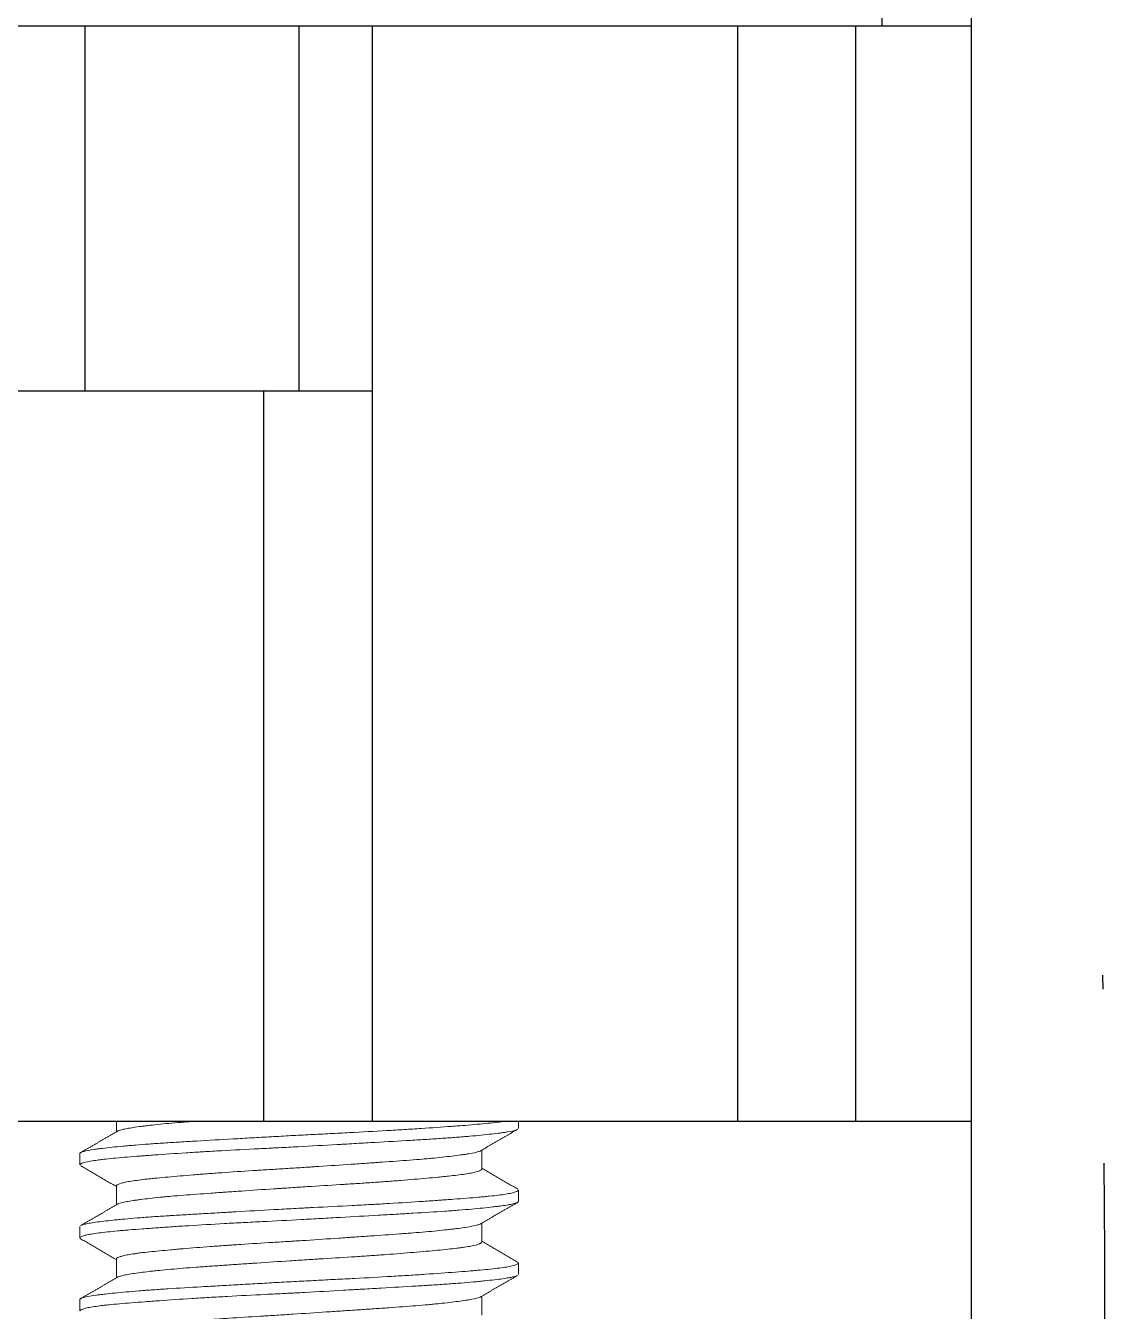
# Model space of a CAD drawing. Header units: millimetres. Extents: x 240 to 1080, y -29 to 565.
# Drawn here: x 360.73 to 375.44, y 173.93 to 191.54 of the extents above; entities that cross this region are included whole.
import ezdxf

# ---------------------------------------------------------------- set-up
doc = ezdxf.new("R2010")
doc.units = ezdxf.units.MM
doc.header["$LTSCALE"] = 0.75
doc.linetypes.add('CENTERX2', pattern=[101.6, 63.5, -12.7, 12.7, -12.7])
doc.layers.add('CENTER', color=1, linetype='CENTERX2')

msp = doc.modelspace()

# ---------------------------------------------------------------- linework, layer by layer
for p, q in [((373.673, 135.562), (373.673, 200.537)), ((372.447, 193.537), (372.447, 191.537)), ((352.02, 176.537), (373.673, 176.537))]:
    msp.add_line(p, q)
at = {"color": 7, "linetype": 'Continuous'}
for p, q in [((347.723, 191.537), (373.673, 191.537)), ((361.542, 191.537), (361.542, 186.537)), ((364.473, 186.537), (364.473, 191.537)), ((365.473, 191.537), (365.473, 176.537)), ((370.473, 191.537), (370.473, 176.537)), ((372.093, 176.537), (372.093, 191.537)), ((347.723, 186.537), (365.473, 186.537)), ((363.984, 186.537), (363.984, 176.537))]:
    msp.add_line(p, q, dxfattribs=at)
at = {"color": 7, "linetype": 'Continuous', "lineweight": 18}
for p, q in [((347.973, 191.537), (366.652, 191.537)), ((368.07, 191.537), (369.569, 191.537)), ((369.569, 191.537), (370.636, 191.537)), ((370.636, 191.537), (372.223, 191.537)), ((372.447, 191.537), (372.223, 191.537)), ((361.973, 176.537), (361.973, 176.391)), ((367.473, 176.437), (367.473, 176.537)), ((361.473, 176.094), (361.475, 176.1)), ((361.473, 176.093), (361.473, 175.938)), ((366.973, 175.882), (366.973, 176.14)), ((361.973, 175.649), (361.973, 175.391)), ((367.473, 175.438), (367.473, 175.593)), ((361.473, 175.093), (361.473, 174.938)), ((366.973, 174.882), (366.973, 175.14)), ((361.973, 174.649), (361.973, 174.391)), ((367.473, 174.438), (367.473, 174.594)), ((366.973, 173.882), (366.973, 174.14)), ((361.473, 174.093), (361.473, 173.938))]:
    msp.add_line(p, q, dxfattribs=at)
for points, knots in [([(366.652, 191.537), (366.69, 191.537), (366.728, 191.537), (366.786, 191.537), (366.806, 191.537), (366.845, 191.537), (366.865, 191.537), (366.964, 191.537), (367.042, 191.537), (367.14, 191.537), (367.16, 191.537), (367.199, 191.537), (367.218, 191.537), (367.275, 191.537), (367.35, 191.537), (367.421, 191.537), (367.473, 191.537), (367.49, 191.537), (367.524, 191.537), (367.54, 191.537), (367.62, 191.537), (367.678, 191.537), (367.743, 191.537), (367.756, 191.537), (367.78, 191.537), (367.791, 191.537), (367.824, 191.537), (367.864, 191.537), (367.896, 191.537), (367.917, 191.537), (367.923, 191.537), (367.935, 191.537), (367.94, 191.537), (367.963, 191.537), (367.972, 191.537), (367.973, 191.537)], [0, 0, 0, 0, 0.062529, 0.062529, 0.093794, 0.093794, 0.125058, 0.125058, 0.250117, 0.250117, 0.281382, 0.281382, 0.312646, 0.312646, 0.375175, 0.437705, 0.437705, 0.468969, 0.468969, 0.500234, 0.500234, 0.625292, 0.625292, 0.656557, 0.656557, 0.687821, 0.687821, 0.750351, 0.81288, 0.81288, 0.844145, 0.844145, 0.875409, 0.875409, 1, 1, 1, 1]), ([(367.456, 176.421), (367.452, 176.419), (367.447, 176.417), (367.417, 176.406), (367.376, 176.397), (367.305, 176.386), (367.29, 176.384), (367.257, 176.379), (367.24, 176.376), (367.187, 176.369), (367.108, 176.36), (366.969, 176.345), (366.863, 176.335), (366.778, 176.328), (366.749, 176.325), (366.689, 176.32), (366.659, 176.318), (366.565, 176.311), (366.501, 176.306), (366.366, 176.297), (366.296, 176.292), (366.186, 176.285), (366.149, 176.283), (366.074, 176.279), (366.036, 176.276), (365.841, 176.265), (365.68, 176.255), (365.429, 176.241), (365.344, 176.236), (365.214, 176.229), (365.17, 176.226), (365.104, 176.222), (365.082, 176.221), (365.038, 176.219), (365.016, 176.217), (364.817, 176.206), (364.639, 176.196), (364.371, 176.182), (364.282, 176.177), (364.17, 176.172), (364.148, 176.17), (364.103, 176.168), (364.08, 176.167), (364.013, 176.164), (363.969, 176.161), (363.749, 176.15), (363.577, 176.141), (363.326, 176.127), (363.244, 176.122), (363.142, 176.116), (363.122, 176.115), (363.082, 176.113), (363.022, 176.109), (362.964, 176.105), (362.772, 176.093), (362.628, 176.083), (362.46, 176.071), (362.411, 176.067), (362.362, 176.064), (362.331, 176.061), (362.315, 176.06), (362.237, 176.054), (362.178, 176.049), (362.012, 176.036), (361.914, 176.027), (361.808, 176.015), (361.787, 176.013), (361.758, 176.009), (361.748, 176.008), (361.73, 176.006), (361.685, 176), (361.645, 175.994), (361.563, 175.979), (361.523, 175.969), (361.496, 175.958), (361.494, 175.957), (361.489, 175.954), (361.486, 175.953), (361.48, 175.949), (361.477, 175.947), (361.473, 175.942), (361.472, 175.94), (361.473, 175.937)], [0, 0, 0, 0, 0.012264, 0.012264, 0.071226, 0.071226, 0.085967, 0.085967, 0.100707, 0.100707, 0.130188, 0.15967, 0.189151, 0.189151, 0.203891, 0.203891, 0.218632, 0.218632, 0.248113, 0.248113, 0.277594, 0.277594, 0.292335, 0.292335, 0.307075, 0.307075, 0.366037, 0.366037, 0.395519, 0.395519, 0.410259, 0.410259, 0.417629, 0.417629, 0.425, 0.425, 0.483962, 0.483962, 0.513443, 0.513443, 0.520813, 0.520813, 0.528184, 0.528184, 0.542924, 0.542924, 0.601886, 0.601886, 0.631367, 0.631367, 0.638738, 0.638738, 0.646108, 0.660849, 0.660849, 0.719811, 0.719811, 0.734551, 0.741922, 0.741922, 0.749292, 0.749292, 0.778773, 0.778773, 0.837735, 0.837735, 0.852476, 0.852476, 0.859846, 0.859846, 0.867216, 0.896697, 0.896697, 0.95566, 0.95566, 0.96303, 0.96303, 0.9704, 0.9704, 0.985141, 0.985141, 1, 1, 1, 1]), ([(361.481, 176.106), (361.483, 176.107), (361.485, 176.108), (361.497, 176.114), (361.51, 176.118), (361.56, 176.132), (361.609, 176.141), (361.682, 176.151), (361.691, 176.153), (361.708, 176.155), (361.734, 176.159), (361.763, 176.162), (361.822, 176.169), (361.909, 176.179), (362.008, 176.189), (362.088, 176.197), (362.129, 176.2), (362.172, 176.204), (362.202, 176.206), (362.216, 176.208), (362.292, 176.214), (362.354, 176.219), (362.485, 176.228), (362.62, 176.237), (362.765, 176.246), (362.878, 176.253), (362.916, 176.255), (362.994, 176.26), (363.034, 176.262), (363.233, 176.274), (363.398, 176.283), (363.653, 176.298), (363.74, 176.303), (363.871, 176.31), (363.915, 176.313), (364.004, 176.318), (364.049, 176.32), (364.183, 176.328), (364.272, 176.333), (364.45, 176.343), (364.539, 176.347), (364.718, 176.357), (364.807, 176.361), (364.941, 176.368), (364.985, 176.37), (365.074, 176.375), (365.118, 176.377), (365.336, 176.388), (365.505, 176.397), (365.751, 176.412), (365.832, 176.416), (365.951, 176.424), (365.99, 176.426), (366.067, 176.431), (366.105, 176.434), (366.29, 176.446), (366.429, 176.456), (366.59, 176.468), (366.622, 176.47), (366.684, 176.475), (366.714, 176.477), (366.802, 176.484), (366.858, 176.489), (367.014, 176.503), (367.105, 176.512), (367.201, 176.523), (367.22, 176.526), (367.246, 176.529), (367.254, 176.53), (367.271, 176.533), (367.282, 176.535), (367.292, 176.536), (367.295, 176.537)], [0, 0, 0, 0, 0.0081922, 0.0081922, 0.0374525, 0.0374525, 0.0959731, 0.0959731, 0.1032881, 0.1032881, 0.1106032, 0.1252333, 0.1252333, 0.1544936, 0.1837539, 0.1837539, 0.1983841, 0.2056992, 0.2056992, 0.2130142, 0.2130142, 0.2422745, 0.2422745, 0.2715348, 0.3007951, 0.3007951, 0.3154253, 0.3154253, 0.3300554, 0.3300554, 0.388576, 0.388576, 0.4178363, 0.4178363, 0.4324664, 0.4324664, 0.4470966, 0.4470966, 0.4763569, 0.4763569, 0.5056172, 0.5056172, 0.5348774, 0.5348774, 0.5495076, 0.5495076, 0.5641377, 0.5641377, 0.6226583, 0.6226583, 0.6519186, 0.6519186, 0.6665488, 0.6665488, 0.6811789, 0.6811789, 0.7396995, 0.7396995, 0.7543296, 0.7543296, 0.7689598, 0.7689598, 0.7982201, 0.7982201, 0.8567407, 0.8567407, 0.8713708, 0.8713708, 0.8786859, 0.8786859, 0.886001, 0.8886784, 0.8886784, 0.8886784, 0.8886784]), ([(361.984, 176.397), (361.996, 176.405), (362.019, 176.413), (362.071, 176.426), (362.093, 176.431), (362.144, 176.44), (362.202, 176.45), (362.272, 176.46), (362.329, 176.467), (362.349, 176.469), (362.39, 176.474), (362.411, 176.477), (362.522, 176.49), (362.62, 176.5), (362.783, 176.514), (362.84, 176.519), (362.929, 176.526), (362.959, 176.528), (363.017, 176.533), (363.044, 176.535), (363.072, 176.537)], [0, 0, 0, 0, 0.0517241, 0.0517241, 0.0816571, 0.0816571, 0.11159, 0.141523, 0.141523, 0.1564895, 0.1564895, 0.1714559, 0.1714559, 0.2313218, 0.2313218, 0.2612548, 0.2612548, 0.2762213, 0.2762213, 0.2893838, 0.2893838, 0.2893838, 0.2893838]), ([(366.954, 176.13), (366.952, 176.128), (366.949, 176.127), (366.94, 176.123), (366.933, 176.121), (366.897, 176.11), (366.855, 176.1), (366.786, 176.089), (366.772, 176.086), (366.741, 176.081), (366.724, 176.079), (366.673, 176.072), (366.636, 176.067), (366.517, 176.052), (366.426, 176.042), (366.299, 176.029), (366.273, 176.027), (366.219, 176.022), (366.191, 176.02), (366.107, 176.012), (366.049, 176.008), (365.87, 175.994), (365.742, 175.985), (365.59, 175.974), (365.573, 175.973), (365.538, 175.971), (365.521, 175.969), (365.469, 175.966), (365.434, 175.963), (365.329, 175.956), (365.257, 175.951), (365.041, 175.936), (364.893, 175.926), (364.722, 175.915), (364.703, 175.914), (364.665, 175.911), (364.609, 175.907), (364.552, 175.904), (364.438, 175.896), (364.363, 175.892), (364.213, 175.882), (364.138, 175.878), (364.026, 175.871), (363.97, 175.867), (363.915, 175.864), (363.878, 175.862), (363.859, 175.86), (363.693, 175.85), (363.551, 175.841), (363.347, 175.826), (363.28, 175.821), (363.182, 175.814), (363.149, 175.811), (363.085, 175.806), (363.054, 175.804), (362.899, 175.791), (362.785, 175.781), (362.627, 175.767), (362.577, 175.762), (362.505, 175.755), (362.482, 175.753), (362.437, 175.748), (362.415, 175.746), (362.31, 175.734), (362.238, 175.725), (362.148, 175.711), (362.121, 175.706), (362.073, 175.696), (362.053, 175.691), (362.002, 175.676), (361.982, 175.666), (361.973, 175.653), (361.973, 175.651), (361.973, 175.648), (361.973, 175.648), (361.973, 175.648)], [0, 0, 0, 0, 0.008516, 0.008516, 0.023512, 0.023512, 0.083492, 0.083492, 0.098488, 0.098488, 0.113483, 0.113483, 0.143473, 0.143473, 0.203454, 0.203454, 0.218449, 0.218449, 0.233444, 0.233444, 0.263435, 0.263435, 0.323416, 0.323416, 0.330913, 0.330913, 0.338411, 0.338411, 0.353406, 0.353406, 0.383396, 0.383396, 0.443377, 0.443377, 0.450875, 0.450875, 0.458372, 0.473368, 0.473368, 0.503358, 0.503358, 0.533348, 0.533348, 0.548344, 0.555841, 0.555841, 0.563339, 0.563339, 0.62332, 0.62332, 0.65331, 0.65331, 0.668305, 0.668305, 0.6833, 0.6833, 0.743281, 0.743281, 0.773272, 0.773272, 0.788267, 0.788267, 0.803262, 0.803262, 0.863243, 0.863243, 0.893233, 0.893233, 0.923223, 0.923223, 0.983204, 0.983204, 0.998199, 0.998199, 1, 1, 1, 1]), ([(361.991, 175.401), (361.994, 175.403), (361.999, 175.405), (362.027, 175.416), (362.065, 175.425), (362.14, 175.439), (362.169, 175.444), (362.217, 175.452), (362.233, 175.454), (362.268, 175.459), (362.287, 175.461), (362.381, 175.474), (362.468, 175.484), (362.591, 175.496), (362.616, 175.499), (362.668, 175.504), (362.695, 175.506), (362.777, 175.514), (362.834, 175.518), (363.01, 175.532), (363.135, 175.541), (363.302, 175.553), (363.335, 175.556), (363.387, 175.559), (363.404, 175.56), (363.439, 175.563), (363.456, 175.564), (363.544, 175.57), (363.615, 175.575), (363.83, 175.59), (363.977, 175.6), (364.147, 175.611), (364.166, 175.612), (364.204, 175.615), (364.223, 175.616), (364.281, 175.62), (364.319, 175.622), (364.432, 175.63), (364.508, 175.635), (364.735, 175.649), (364.885, 175.658), (365.053, 175.669), (365.071, 175.67), (365.109, 175.672), (365.164, 175.676), (365.218, 175.679), (365.326, 175.686), (365.468, 175.696), (365.604, 175.705), (365.704, 175.713), (365.737, 175.715), (365.802, 175.72), (365.834, 175.723), (365.993, 175.735), (366.11, 175.745), (366.273, 175.76), (366.325, 175.765), (366.399, 175.772), (366.423, 175.774), (366.47, 175.779), (366.493, 175.781), (366.602, 175.793), (366.678, 175.802), (366.773, 175.816), (366.802, 175.821), (366.841, 175.829), (366.853, 175.831), (366.875, 175.836), (366.885, 175.839), (366.932, 175.851), (366.956, 175.861), (366.969, 175.874), (366.972, 175.877), (366.973, 175.881), (366.973, 175.882), (366.973, 175.882), (366.973, 175.882)], [0, 0, 0, 0, 0.012066, 0.012066, 0.072394, 0.072394, 0.102558, 0.102558, 0.11764, 0.11764, 0.132722, 0.132722, 0.19305, 0.19305, 0.208132, 0.208132, 0.223214, 0.223214, 0.253378, 0.253378, 0.313707, 0.313707, 0.328789, 0.328789, 0.33633, 0.33633, 0.343871, 0.343871, 0.374035, 0.374035, 0.434363, 0.434363, 0.441904, 0.441904, 0.449445, 0.449445, 0.464527, 0.464527, 0.494691, 0.494691, 0.555019, 0.555019, 0.56256, 0.56256, 0.570101, 0.585183, 0.585183, 0.615347, 0.645512, 0.645512, 0.660594, 0.660594, 0.675676, 0.675676, 0.736004, 0.736004, 0.766168, 0.766168, 0.78125, 0.78125, 0.796332, 0.796332, 0.85666, 0.85666, 0.886824, 0.886824, 0.901906, 0.901906, 0.916988, 0.916988, 0.977317, 0.977317, 0.992399, 0.99994, 0.99994, 1, 1, 1, 1]), ([(361.488, 175.11), (361.499, 175.115), (361.513, 175.12), (361.542, 175.127), (361.552, 175.129), (361.574, 175.134), (361.586, 175.136), (361.625, 175.143), (361.655, 175.148), (361.754, 175.162), (361.835, 175.171), (361.955, 175.184), (361.98, 175.186), (362.031, 175.191), (362.058, 175.194), (362.139, 175.201), (362.196, 175.206), (362.316, 175.216), (362.379, 175.221), (362.511, 175.23), (362.58, 175.234), (362.67, 175.24), (362.688, 175.241), (362.724, 175.244), (362.779, 175.247), (362.835, 175.25), (362.949, 175.257), (363.104, 175.266), (363.267, 175.276), (363.391, 175.283), (363.454, 175.286), (363.539, 175.291), (363.583, 175.294), (363.777, 175.305), (363.952, 175.315), (364.218, 175.33), (364.307, 175.335), (364.441, 175.342), (364.486, 175.345), (364.554, 175.348), (364.577, 175.349), (364.622, 175.352), (364.644, 175.353), (364.846, 175.363), (365.023, 175.372), (365.283, 175.386), (365.368, 175.39), (365.475, 175.396), (365.496, 175.397), (365.538, 175.399), (365.559, 175.401), (365.622, 175.404), (365.664, 175.407), (365.868, 175.418), (366.024, 175.428), (366.245, 175.443), (366.316, 175.448), (366.403, 175.454), (366.42, 175.456), (366.454, 175.458), (366.505, 175.462), (366.554, 175.465), (366.713, 175.477), (366.828, 175.486), (366.956, 175.498), (366.993, 175.501), (367.029, 175.504), (367.052, 175.507), (367.064, 175.508), (367.12, 175.514), (367.161, 175.518), (367.273, 175.532), (367.333, 175.542), (367.389, 175.554), (367.399, 175.557), (367.418, 175.562), (367.426, 175.564), (367.448, 175.572), (367.458, 175.577), (367.47, 175.586), (367.473, 175.59), (367.473, 175.594)], [0, 0, 0, 0, 0.032546, 0.032546, 0.047287, 0.047287, 0.062028, 0.062028, 0.091509, 0.091509, 0.150471, 0.150471, 0.165211, 0.165211, 0.179952, 0.179952, 0.209433, 0.209433, 0.238914, 0.238914, 0.268395, 0.268395, 0.275765, 0.275765, 0.283136, 0.297876, 0.297876, 0.327357, 0.356838, 0.356838, 0.371579, 0.378949, 0.38632, 0.38632, 0.445282, 0.445282, 0.474763, 0.474763, 0.489503, 0.489503, 0.496874, 0.496874, 0.504244, 0.504244, 0.563206, 0.563206, 0.592687, 0.592687, 0.600057, 0.600057, 0.607428, 0.607428, 0.622168, 0.622168, 0.68113, 0.68113, 0.710612, 0.710612, 0.717982, 0.717982, 0.725352, 0.740093, 0.740093, 0.799055, 0.799055, 0.813795, 0.821166, 0.821166, 0.828536, 0.828536, 0.858017, 0.858017, 0.916979, 0.916979, 0.93172, 0.93172, 0.94646, 0.94646, 0.975941, 0.975941, 1, 1, 1, 1]), ([(367.472, 175.436), (367.472, 175.435), (367.472, 175.433), (367.467, 175.427), (367.46, 175.422), (367.445, 175.416), (367.442, 175.415), (367.436, 175.413), (367.425, 175.41), (367.412, 175.406), (367.383, 175.399), (367.336, 175.39), (367.275, 175.381), (367.223, 175.374), (367.196, 175.371), (367.167, 175.367), (367.146, 175.365), (367.136, 175.363), (367.083, 175.357), (366.992, 175.347), (366.837, 175.332), (366.721, 175.323), (366.629, 175.315), (366.597, 175.313), (366.533, 175.308), (366.5, 175.306), (366.331, 175.294), (366.188, 175.285), (365.959, 175.272), (365.881, 175.267), (365.76, 175.26), (365.719, 175.258), (365.637, 175.253), (365.595, 175.251), (365.386, 175.239), (365.214, 175.229), (364.951, 175.214), (364.862, 175.209), (364.728, 175.201), (364.683, 175.199), (364.593, 175.194), (364.548, 175.191), (364.324, 175.179), (364.146, 175.17), (363.882, 175.157), (363.794, 175.152), (363.619, 175.143), (363.534, 175.139), (363.281, 175.125), (363.12, 175.115), (362.926, 175.103), (362.888, 175.1), (362.812, 175.096), (362.775, 175.093), (362.665, 175.085), (362.594, 175.081), (362.458, 175.071), (362.393, 175.066), (362.268, 175.056), (362.208, 175.052), (362.123, 175.045), (362.095, 175.043), (362.055, 175.039), (362.041, 175.038), (362.015, 175.036), (361.951, 175.03), (361.893, 175.024), (361.763, 175.011), (361.69, 175.001), (361.625, 174.99), (361.618, 174.989), (361.604, 174.987), (361.598, 174.985), (361.579, 174.982), (361.568, 174.979), (361.536, 174.972), (361.502, 174.962), (361.483, 174.952), (361.472, 174.942), (361.471, 174.937), (361.475, 174.931), (361.476, 174.93), (361.478, 174.928), (361.481, 174.926), (361.484, 174.923), (361.487, 174.922)], [0, 0, 0, 0, 0.009973, 0.009973, 0.037677, 0.037677, 0.044603, 0.044603, 0.051529, 0.06538, 0.06538, 0.093084, 0.120788, 0.120788, 0.13464, 0.141566, 0.141566, 0.148492, 0.148492, 0.176196, 0.2039, 0.231604, 0.231604, 0.245456, 0.245456, 0.259308, 0.259308, 0.314716, 0.314716, 0.34242, 0.34242, 0.356271, 0.356271, 0.370123, 0.370123, 0.425531, 0.425531, 0.453235, 0.453235, 0.467087, 0.467087, 0.480939, 0.480939, 0.536347, 0.536347, 0.564051, 0.564051, 0.591755, 0.591755, 0.647162, 0.647162, 0.661014, 0.661014, 0.674866, 0.674866, 0.70257, 0.70257, 0.730274, 0.730274, 0.757978, 0.757978, 0.77183, 0.77183, 0.778756, 0.778756, 0.785682, 0.813386, 0.813386, 0.868794, 0.868794, 0.87572, 0.87572, 0.882646, 0.882646, 0.896498, 0.896498, 0.924201, 0.951905, 0.951905, 0.979609, 0.979609, 0.986535, 0.986535, 0.993461, 1, 1, 1, 1]), ([(366.96, 175.133), (366.954, 175.129), (366.946, 175.126), (366.923, 175.118), (366.907, 175.113), (366.847, 175.099), (366.795, 175.089), (366.698, 175.075), (366.663, 175.07), (366.605, 175.063), (366.585, 175.06), (366.543, 175.055), (366.521, 175.053), (366.41, 175.04), (366.311, 175.03), (366.148, 175.016), (366.091, 175.011), (366.002, 175.004), (365.972, 175.002), (365.91, 174.997), (365.878, 174.995), (365.72, 174.983), (365.587, 174.974), (365.379, 174.96), (365.308, 174.955), (365.217, 174.948), (365.199, 174.947), (365.163, 174.945), (365.108, 174.941), (365.053, 174.937), (364.868, 174.925), (364.719, 174.915), (364.53, 174.902), (364.473, 174.899), (364.416, 174.895), (364.378, 174.893), (364.359, 174.891), (364.264, 174.886), (364.188, 174.881), (363.964, 174.867), (363.818, 174.858), (363.638, 174.846), (363.603, 174.844), (363.549, 174.84), (363.532, 174.839), (363.496, 174.837), (363.479, 174.835), (363.392, 174.829), (363.325, 174.825), (363.127, 174.81), (363.002, 174.8), (362.856, 174.787), (362.827, 174.785), (362.77, 174.78), (362.742, 174.777), (362.662, 174.77), (362.61, 174.765), (362.465, 174.751), (362.378, 174.742), (362.283, 174.731), (362.265, 174.728), (362.231, 174.723), (362.214, 174.721), (362.167, 174.714), (362.111, 174.704), (362.067, 174.694), (362.039, 174.687), (362.031, 174.684), (362.016, 174.679), (362.009, 174.677), (361.982, 174.665), (361.972, 174.657), (361.973, 174.648)], [0, 0, 0, 0, 0.023615, 0.023615, 0.053433, 0.053433, 0.113071, 0.113071, 0.142889, 0.142889, 0.157799, 0.157799, 0.172708, 0.172708, 0.232345, 0.232345, 0.262164, 0.262164, 0.277073, 0.277073, 0.291983, 0.291983, 0.35162, 0.35162, 0.381439, 0.381439, 0.388893, 0.388893, 0.396348, 0.411257, 0.411257, 0.470895, 0.470895, 0.485804, 0.493259, 0.493259, 0.500714, 0.500714, 0.530532, 0.530532, 0.59017, 0.59017, 0.605079, 0.605079, 0.612534, 0.612534, 0.619988, 0.619988, 0.649807, 0.649807, 0.709444, 0.709444, 0.724354, 0.724354, 0.739263, 0.739263, 0.769082, 0.769082, 0.828719, 0.828719, 0.843628, 0.843628, 0.858538, 0.858538, 0.888356, 0.918175, 0.918175, 0.933084, 0.933084, 0.947994, 0.947994, 1, 1, 1, 1]), ([(361.984, 174.397), (361.995, 174.405), (362.016, 174.412), (362.056, 174.422), (362.066, 174.425), (362.088, 174.429), (362.1, 174.432), (362.137, 174.439), (362.166, 174.444), (362.26, 174.458), (362.334, 174.468), (362.443, 174.481), (362.466, 174.483), (362.513, 174.488), (362.536, 174.491), (362.61, 174.498), (362.661, 174.503), (362.823, 174.518), (362.94, 174.527), (363.098, 174.539), (363.13, 174.541), (363.195, 174.546), (363.228, 174.548), (363.327, 174.555), (363.463, 174.564), (363.604, 174.574), (363.712, 174.582), (363.766, 174.585), (363.822, 174.589), (363.859, 174.592), (363.877, 174.593), (364.045, 174.604), (364.195, 174.614), (364.421, 174.629), (364.497, 174.634), (364.611, 174.641), (364.649, 174.644), (364.706, 174.647), (364.725, 174.648), (364.763, 174.651), (364.782, 174.652), (364.952, 174.662), (365.1, 174.671), (365.316, 174.685), (365.387, 174.69), (365.492, 174.697), (365.527, 174.7), (365.596, 174.705), (365.63, 174.707), (365.797, 174.72), (365.923, 174.73), (366.1, 174.745), (366.157, 174.75), (366.267, 174.759), (366.319, 174.764), (366.467, 174.778), (366.555, 174.787), (366.651, 174.799), (366.669, 174.802), (366.705, 174.806), (366.722, 174.809), (366.77, 174.816), (366.799, 174.821), (366.876, 174.835), (366.914, 174.845), (366.945, 174.858), (366.951, 174.861), (366.96, 174.866), (366.963, 174.868), (366.97, 174.875), (366.972, 174.878), (366.973, 174.882)], [0, 0, 0, 0, 0.049329, 0.049329, 0.064295, 0.064295, 0.079262, 0.079262, 0.109195, 0.109195, 0.169061, 0.169061, 0.184027, 0.184027, 0.198993, 0.198993, 0.228926, 0.228926, 0.288792, 0.288792, 0.303759, 0.303759, 0.318725, 0.318725, 0.348658, 0.378591, 0.378591, 0.393557, 0.401041, 0.401041, 0.408524, 0.408524, 0.46839, 0.46839, 0.498323, 0.498323, 0.513289, 0.513289, 0.520772, 0.520772, 0.528256, 0.528256, 0.588121, 0.588121, 0.618054, 0.618054, 0.633021, 0.633021, 0.647987, 0.647987, 0.707853, 0.707853, 0.737786, 0.737786, 0.767719, 0.767719, 0.827585, 0.827585, 0.842551, 0.842551, 0.857518, 0.857518, 0.887451, 0.887451, 0.947317, 0.947317, 0.962283, 0.962283, 0.97725, 0.97725, 1, 1, 1, 1]), ([(361.473, 174.094), (361.472, 174.096), (361.473, 174.097), (361.476, 174.102), (361.48, 174.105), (361.486, 174.109), (361.491, 174.111), (361.493, 174.112), (361.507, 174.118), (361.522, 174.122), (361.579, 174.136), (361.633, 174.145), (361.719, 174.157), (361.737, 174.159), (361.766, 174.163), (361.775, 174.164), (361.796, 174.166), (361.847, 174.172), (361.903, 174.178), (362.048, 174.193), (362.158, 174.203), (362.296, 174.214), (362.312, 174.215), (362.343, 174.218), (362.359, 174.219), (362.408, 174.223), (362.441, 174.225), (362.541, 174.232), (362.61, 174.236), (362.825, 174.25), (362.977, 174.259), (363.179, 174.271), (363.22, 174.273), (363.303, 174.278), (363.344, 174.28), (363.469, 174.287), (363.638, 174.297), (363.812, 174.307), (363.944, 174.314), (363.988, 174.317), (364.077, 174.322), (364.121, 174.325), (364.256, 174.332), (364.346, 174.337), (364.525, 174.347), (364.614, 174.351), (364.792, 174.36), (364.88, 174.365), (365.013, 174.372), (365.057, 174.374), (365.145, 174.378), (365.189, 174.381), (365.407, 174.392), (365.575, 174.401), (365.818, 174.416), (365.897, 174.42), (366.014, 174.428), (366.052, 174.43), (366.129, 174.435), (366.166, 174.438), (366.349, 174.45), (366.485, 174.46), (366.673, 174.474), (366.733, 174.479), (366.819, 174.486), (366.847, 174.488), (366.901, 174.493), (366.927, 174.495), (367.053, 174.506), (367.14, 174.515), (367.249, 174.53), (367.282, 174.534), (367.326, 174.542), (367.34, 174.544), (367.365, 174.549), (367.376, 174.552), (367.429, 174.564), (367.456, 174.574), (367.47, 174.586), (367.471, 174.589), (367.473, 174.594), (367.473, 174.596), (367.47, 174.601), (367.467, 174.604), (367.463, 174.606)], [0, 0, 0, 0, 0.01112, 0.01112, 0.025021, 0.031972, 0.031972, 0.038922, 0.038922, 0.066725, 0.066725, 0.12233, 0.12233, 0.136231, 0.136231, 0.143182, 0.143182, 0.150132, 0.177935, 0.177935, 0.23354, 0.23354, 0.24049, 0.24049, 0.247441, 0.247441, 0.261342, 0.261342, 0.289145, 0.289145, 0.34475, 0.34475, 0.358651, 0.358651, 0.372552, 0.372552, 0.400355, 0.428157, 0.428157, 0.442059, 0.442059, 0.45596, 0.45596, 0.483762, 0.483762, 0.511565, 0.511565, 0.539367, 0.539367, 0.553269, 0.553269, 0.56717, 0.56717, 0.622775, 0.622775, 0.650578, 0.650578, 0.664479, 0.664479, 0.67838, 0.67838, 0.733985, 0.733985, 0.761788, 0.761788, 0.775689, 0.775689, 0.78959, 0.78959, 0.845195, 0.845195, 0.872998, 0.872998, 0.886899, 0.886899, 0.9008, 0.9008, 0.956405, 0.956405, 0.970306, 0.970306, 0.984208, 0.984208, 1, 1, 1, 1]), ([(367.455, 174.421), (367.455, 174.42), (367.444, 174.416), (367.43, 174.411), (367.403, 174.404), (367.388, 174.401), (367.37, 174.397), (367.358, 174.395), (367.352, 174.394), (367.294, 174.383), (367.227, 174.374), (367.106, 174.36), (367.062, 174.355), (366.99, 174.347), (366.965, 174.345), (366.927, 174.341), (366.914, 174.34), (366.887, 174.337), (366.82, 174.331), (366.749, 174.325), (366.628, 174.315), (366.565, 174.311), (366.434, 174.301), (366.365, 174.297), (366.276, 174.291), (366.258, 174.29), (366.221, 174.288), (366.203, 174.286), (366.147, 174.283), (366.11, 174.281), (365.92, 174.269), (365.761, 174.26), (365.513, 174.246), (365.428, 174.241), (365.32, 174.235), (365.299, 174.234), (365.255, 174.231), (365.19, 174.227), (365.124, 174.224), (364.905, 174.211), (364.728, 174.201), (364.505, 174.189), (364.46, 174.187), (364.392, 174.183), (364.37, 174.182), (364.325, 174.18), (364.302, 174.178), (364.19, 174.173), (364.1, 174.168), (363.836, 174.155), (363.662, 174.146), (363.451, 174.134), (363.409, 174.132), (363.325, 174.127), (363.283, 174.125), (363.16, 174.117), (363.08, 174.113), (362.847, 174.098), (362.699, 174.088), (362.526, 174.076), (362.492, 174.073), (362.425, 174.068), (362.393, 174.066), (362.297, 174.059), (362.236, 174.054), (362.064, 174.04), (361.961, 174.031), (361.849, 174.02), (361.827, 174.018), (361.786, 174.013), (361.766, 174.011), (361.71, 174.003), (361.643, 173.994), (361.564, 173.979), (361.527, 173.969), (361.498, 173.959), (361.487, 173.954), (361.475, 173.945), (361.472, 173.941), (361.473, 173.937)], [0, 0, 0, 0, 0.001887, 0.031368, 0.031368, 0.046108, 0.053479, 0.053479, 0.060849, 0.060849, 0.119811, 0.119811, 0.149292, 0.149292, 0.164033, 0.164033, 0.171403, 0.171403, 0.178774, 0.208255, 0.208255, 0.237736, 0.237736, 0.267217, 0.267217, 0.274587, 0.274587, 0.281958, 0.281958, 0.296698, 0.296698, 0.35566, 0.35566, 0.385142, 0.385142, 0.392512, 0.392512, 0.399882, 0.414623, 0.414623, 0.473585, 0.473585, 0.488326, 0.488326, 0.495696, 0.495696, 0.503066, 0.503066, 0.532547, 0.532547, 0.59151, 0.59151, 0.60625, 0.60625, 0.620991, 0.620991, 0.650472, 0.650472, 0.709434, 0.709434, 0.724175, 0.724175, 0.738915, 0.738915, 0.768397, 0.768397, 0.827359, 0.827359, 0.8421, 0.8421, 0.85684, 0.85684, 0.886321, 0.915802, 0.945284, 0.945284, 0.974765, 0.974765, 1, 1, 1, 1]), ([(366.955, 174.13), (366.952, 174.128), (366.948, 174.127), (366.921, 174.116), (366.885, 174.107), (366.824, 174.095), (366.811, 174.093), (366.782, 174.088), (366.768, 174.086), (366.721, 174.078), (366.686, 174.073), (366.575, 174.059), (366.49, 174.049), (366.368, 174.036), (366.343, 174.034), (366.292, 174.029), (366.265, 174.026), (366.185, 174.019), (366.129, 174.014), (365.955, 174), (365.831, 173.991), (365.665, 173.979), (365.632, 173.977), (365.564, 173.972), (365.53, 173.97), (365.426, 173.963), (365.286, 173.953), (365.141, 173.943), (365.031, 173.936), (364.994, 173.933), (364.92, 173.928), (364.882, 173.926), (364.694, 173.913), (364.543, 173.903), (364.317, 173.889), (364.242, 173.884), (364.129, 173.877), (364.092, 173.875), (364.035, 173.871), (364.017, 173.87), (363.979, 173.868), (363.961, 173.867), (363.793, 173.856), (363.65, 173.847), (363.441, 173.833), (363.356, 173.827), (363.272, 173.821), (363.239, 173.818), (363.222, 173.817), (363.173, 173.813), (363.141, 173.811), (362.982, 173.798), (362.864, 173.788), (362.699, 173.774), (362.647, 173.769), (362.584, 173.763), (362.571, 173.762), (362.547, 173.759), (362.51, 173.756), (362.476, 173.752), (362.365, 173.741), (362.287, 173.732), (362.205, 173.72), (362.189, 173.717), (362.159, 173.712), (362.145, 173.71), (362.105, 173.703), (362.082, 173.698), (362.022, 173.683), (361.995, 173.673), (361.979, 173.66), (361.976, 173.658), (361.973, 173.653), (361.972, 173.65), (361.973, 173.648)], [0, 0, 0, 0, 0.010555, 0.010555, 0.070536, 0.070536, 0.085531, 0.085531, 0.100526, 0.100526, 0.130517, 0.130517, 0.190498, 0.190498, 0.205493, 0.205493, 0.220488, 0.220488, 0.250478, 0.250478, 0.310459, 0.310459, 0.325454, 0.325454, 0.340449, 0.340449, 0.37044, 0.40043, 0.40043, 0.415425, 0.415425, 0.43042, 0.43042, 0.490401, 0.490401, 0.520391, 0.520391, 0.535387, 0.535387, 0.542884, 0.542884, 0.550382, 0.550382, 0.610362, 0.610362, 0.640353, 0.64785, 0.64785, 0.655348, 0.655348, 0.670343, 0.670343, 0.730324, 0.730324, 0.760314, 0.760314, 0.767812, 0.767812, 0.775309, 0.790305, 0.790305, 0.850285, 0.850285, 0.86528, 0.86528, 0.880276, 0.880276, 0.910266, 0.910266, 0.970247, 0.970247, 0.985242, 0.985242, 1, 1, 1, 1])]:
    msp.add_open_spline(points, degree=3, knots=knots, dxfattribs=at)
for points in [[(361.989, 176.4), (361.732, 176.251), (361.474, 176.102)], [(366.949, 176.127), (367.206, 176.276), (367.464, 176.426)], [(361.479, 175.927), (361.726, 175.784), (361.973, 175.64)], [(367.467, 175.604), (367.22, 175.747), (366.973, 175.891)], [(361.996, 175.405), (361.739, 175.255), (361.482, 175.106)], [(366.956, 175.131), (367.213, 175.28), (367.471, 175.429)], [(361.479, 174.927), (361.726, 174.784), (361.973, 174.64)], [(367.469, 174.602), (367.221, 174.747), (366.973, 174.891)], [(361.989, 174.401), (361.732, 174.251), (361.475, 174.102)], [(366.95, 174.127), (367.207, 174.276), (367.464, 174.425)]]:
    msp.add_open_spline(points, degree=2, dxfattribs=at)
at = {"layer": 'CENTER', "ltscale": 0.25}
msp.add_open_spline([(323.114, 167.322, 0), (323.316, 173.739, 0), (323.662, 184.766, 0), (356.25, 192.689, 0), (336.444, 142.416), (371.889, 137.985, 0), (374.787, 153.56), (375.401, 161.857)], degree=3, knots=[0, 0, 0, 0, 17.249459, 29.642166, 75.733509, 89.541235, 112.372857, 112.372857, 112.372857, 112.372857], dxfattribs=at)
msp.add_spline([(425.699, 167.322, 0), (420.892, 183.889, 0), (408.913, 187.062, 0), (396.301, 142.73, 0), (382.608, 140.959, 0), (375.473, 167.981), (375.473, 178.537)], degree=3, dxfattribs=at)

doc.saveas('drawing.dxf')
